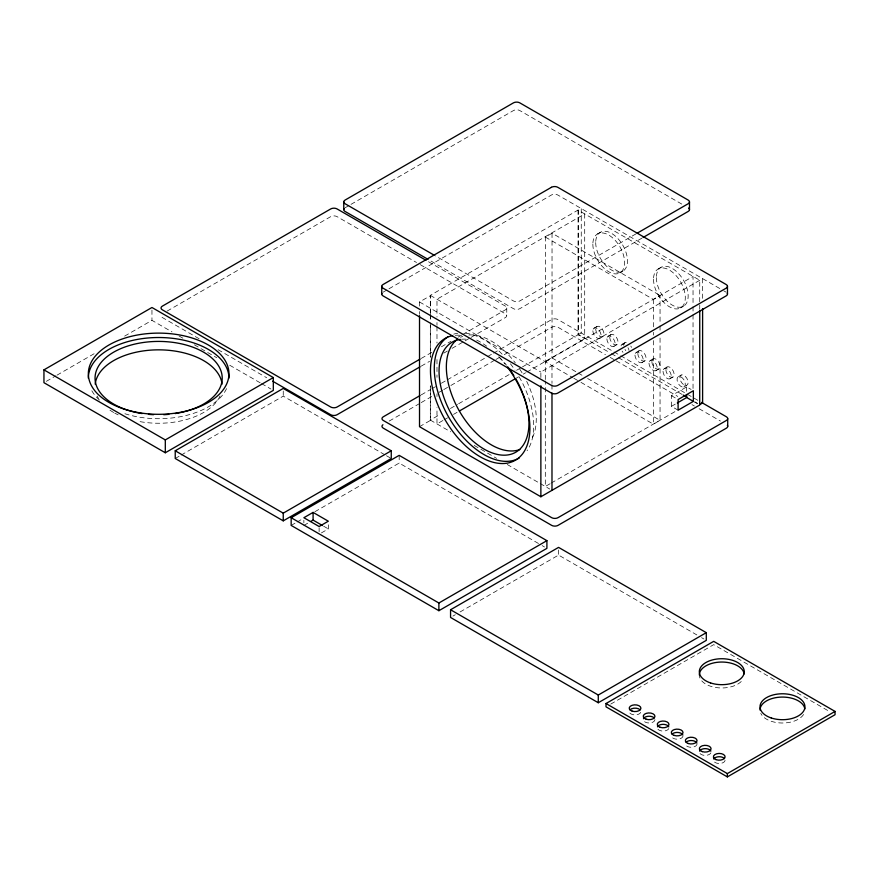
<?xml version="1.0" encoding="UTF-8"?>
<svg xmlns="http://www.w3.org/2000/svg" width="879" height="879" viewBox="0 0 879 879"><rect width="100%" height="100%" fill="white"/><g stroke="black" fill="none" stroke-linecap="round" stroke-linejoin="round"><path stroke-width="0.66" stroke-dasharray="4.39 3.3" d="M345.073 207.785L349.82 205.038M351.007 204.357L513.446 110.567A4.494 2.593 0 0 1 519.808 110.567L684.62 205.73M167.098 311.111L330.724 216.641A4.494 2.593 0 0 1 337.075 216.641L416.525 262.513M46.323 381.332L55.816 375.849M57.003 375.157L96.174 352.545M124.664 336.097L151.957 320.341L171.987 331.899M383.057 292.213L387.804 289.477M388.99 288.784L551.43 195.006A4.494 2.593 0 0 1 557.791 195.006L722.604 290.158M430.314 313.188L430.314 295.366L578.03 210.081L699.75 280.269L699.706 303.629M419.514 306.079L419.514 301.969L430.633 295.553L430.633 313.363M545.31 379.574L545.365 237.088L552.034 233.232L660.371 295.63M175.229 458.486L179.975 455.751M181.162 455.069L283.247 396.132L385.321 455.069M597.5 233.946L600.357 232.298M636 233.869L519.808 300.948A4.494 2.593 0 0 1 513.446 300.948L435.193 255.767M421.261 358.423L431.941 352.259M441.423 346.787L450.905 341.305M458.025 337.195L461.574 335.152M462.761 334.459L505.447 309.815A4.494 2.593 0 0 0 505.447 306.145L428.381 261.656M641.934 238.143L519.808 308.661A4.494 2.593 0 0 1 513.446 308.661L429.26 260.052M421.261 366.125L429.567 361.335M443.796 353.116L447.345 351.062M452.092 348.326L463.947 341.481M465.134 340.799L469.88 338.063M471.067 337.371L505.447 317.517A4.494 2.593 0 0 0 505.447 313.858L417.712 263.195M619.97 272.853L622.826 271.204M421.239 394.88L430.721 389.408M431.908 388.716L435.468 386.672M441.401 383.244L446.136 380.508M447.323 379.816L486.45 357.226M487.636 356.544L492.383 353.808M493.569 353.127L551.671 319.582A4.494 2.593 0 0 1 558.022 319.582L697.937 400.363M389.221 421.063L420.052 403.274M421.239 402.582L433.094 395.737M439.028 392.32L442.587 390.265M443.774 389.573L449.696 386.156M450.883 385.474L494.756 360.137M495.943 359.456L499.503 357.401M504.238 354.666L551.671 327.285A4.494 2.593 0 0 1 558.022 327.285L605.455 354.666M658.173 268.974L661.041 267.326M430.314 385.826L430.314 420.085L439.764 414.624M450.4 408.493L457.498 404.395M458.673 403.714L509.49 374.377M516.577 370.279L521.313 367.554M522.489 366.873L578.03 334.8L584.7 338.657L584.7 213.927L436.984 299.223L436.984 317.033M578.393 334.558L581.25 332.91L581.25 208.554L578.393 210.202L578.393 334.558L610.202 352.929M419.514 426.689L430.633 420.272L430.633 386.013M594.061 328.12L596.918 326.472M442.895 420.525L436.984 423.942L436.984 407.493M444.071 419.843L447.62 417.8M453.531 414.383L457.069 412.339M516.16 378.223L518.522 376.86M523.258 374.135L525.62 372.773M526.796 372.081L584.7 338.657M545.31 361.763L693.037 276.478L693.037 305.255M545.365 361.807L552.034 357.962L576.965 372.344M545.365 237.088L653.383 299.442L660.052 295.597L660.052 324.373M540.871 377.52L540.871 372.037L702.607 278.621L702.607 299.113M599.896 338.239L602.763 336.591M608.092 336.228L610.949 334.58M291.169 525.422L295.915 522.686M297.102 521.994L303.035 518.577M314.902 511.721L399.176 463.068L540.992 544.936M303.87 525.422L308.474 522.763M613.927 346.337L616.794 344.689M680.643 307.881L683.499 306.233M622.123 344.326L624.98 342.678M321.428 532.905L328.328 528.905L328.328 523.774M636.154 352.424L639.011 350.776M641.989 362.544L644.856 360.895M650.185 360.533L653.042 358.874M656.02 370.641L658.887 368.993M664.216 368.631L667.073 366.982M670.051 378.75L672.918 377.091M678.456 376.63L681.313 374.97M683.884 386.947A5.845 3.373 60 0 0 682.5 378.047A5.845 3.373 60 0 0 677.116 380.365A5.845 3.373 60 0 0 683.884 386.947L686.741 385.299A5.845 3.373 60 0 0 685.367 376.399A5.845 3.373 60 0 0 679.972 378.717A5.845 3.373 60 0 0 686.741 385.299M678.105 410.185L671.435 406.329L671.435 395.693L686.675 386.892L691.125 389.452M671.435 406.329L676.127 403.626M550.034 483.758L545.31 486.483L545.31 380.948M551.221 483.065L676.489 410.746M580.975 382.365L653.383 424.172L660.052 420.316L660.052 336.712M452.938 616.08L455.311 614.707M460.058 611.971L558.572 555.088L696.838 634.924M610.74 704.09L713.693 644.648L830.336 711.99M723.791 290.839L726.153 292.213M611.388 353.611L617.278 357.006M618.453 357.687L682.071 394.418M695.036 401.901L697.388 403.263M694.146 401.835L697.486 403.769M610.191 357.401L614.937 360.137M616.124 360.829L677.775 396.429M692.004 404.637L694.377 406.01M699.124 408.746L720.461 421.063M671.435 395.693L676.995 398.901M578.151 373.037L582.898 375.772M587.644 378.519L660.052 420.316M430.314 295.366L572.668 377.574M573.855 378.256L579.788 381.684M419.514 301.969L540.871 372.037M430.314 420.085L450.663 431.831M474.22 445.444L496.613 458.366M507.216 464.486L539.025 482.857M540.2 483.538L549.76 489.054M199.115 338.745L162.351 317.517A4.494 2.593 0 0 1 161.077 315.352M218.08 349.699L266.7 377.761M179.063 335.987L183.777 338.701M194.38 344.821L216.761 357.753M229.727 365.235L260.36 382.914M261.535 383.596L270.963 389.045M386.507 455.751L391.254 458.486M542.167 545.617L544.53 546.991M701.563 637.649L703.936 639.011M323.637 526.202L328.328 528.905M699.75 304.87L699.706 309.111M693.037 306.628L693.037 313.484M693.037 314.847L693.037 388.859M686.675 386.892L686.675 393.539M660.052 325.746L660.052 331.229M653.383 299.442L653.383 326.856M653.383 332.339L653.383 335.086M653.383 340.569L653.383 424.172M578.03 210.081L578.03 334.8M558.572 549.957L558.572 555.088M552.034 233.232L552.034 357.962M551.979 365.609L551.99 383.431M551.979 384.804L551.99 391.649M506.765 307.98L506.765 315.682M436.984 322.516L436.984 325.263M436.984 326.625L436.984 343.074M436.984 359.522L436.984 377.344M436.984 393.792L436.984 396.528M430.633 314.737L430.633 320.22M430.633 325.702L430.633 357.226M430.314 314.55L430.314 321.406M430.314 322.78L430.314 357.039M419.514 311.562L419.514 314.308M399.176 455.366L399.176 463.068M319.121 527.807L319.121 531.663M303.87 520.291L303.87 522.862M283.247 391.001L283.247 396.132M151.957 310.067L151.957 320.341M625.837 350.666A5.845 3.373 60 0 1 624.98 349.424M623.771 345.348A5.845 3.373 60 0 1 627.903 342.964M630.825 346.051A5.845 3.373 60 0 1 631.474 347.414M622.98 352.325A5.845 3.373 60 0 1 622.123 351.073M621.046 345.843A5.845 3.373 60 0 1 623.969 344.161M627.958 347.699A5.845 3.373 60 0 1 629.034 350.457M460.574 337.316A63.574 36.698 60 0 1 462.783 336.36M468.837 335.02A63.574 36.698 60 0 1 515.325 362.928M519.742 369.158A63.574 36.698 60 0 1 522.456 373.498M526.697 381.354A63.574 36.698 60 0 1 530.949 440.313M455.333 335.295A70.309 40.599 60 0 1 461.838 335.415M476.66 340.063A70.309 40.599 60 0 1 486.68 346.194M498.756 356.819A70.309 40.599 60 0 1 505.051 363.994M453.74 334.141A70.309 40.599 60 0 1 457.761 333.251M465.65 333.207A70.309 40.599 60 0 1 502.568 354.622M510.446 363.807A70.309 40.599 60 0 1 515.006 370.18M519.159 376.86A70.309 40.599 60 0 1 527.059 450.729M461.53 339.228A63.574 36.698 60 0 1 466.804 339.272M499.371 357.248A63.574 36.698 60 0 1 506.48 365.181M741.25 681.489A22.458 12.965 0 0 1 715.978 687.532A22.458 12.965 0 0 1 699.332 675.006M803.582 714.473A22.458 12.965 0 0 1 781.497 722.999A22.458 12.965 0 0 1 760.774 713.396M683.005 735.811A5.845 3.373 0 0 1 677.16 739.184A5.845 3.373 0 0 1 671.325 735.811M697.036 743.909A5.845 3.373 0 0 1 691.191 747.282A5.845 3.373 0 0 1 685.356 743.909M710.869 752.885A5.845 3.373 0 0 1 705.222 755.38A5.845 3.373 0 0 1 699.585 752.885M725.087 760.335A5.845 3.373 0 0 1 719.615 763.477A5.845 3.373 0 0 1 713.528 760.764M668.776 728.581A5.845 3.373 0 0 1 663.129 731.075A5.845 3.373 0 0 1 657.492 728.581M654.943 719.604A5.845 3.373 0 0 1 649.098 722.977A5.845 3.373 0 0 1 643.263 719.604M640.714 712.375A5.845 3.373 0 0 1 635.067 714.88A5.845 3.373 0 0 1 629.43 712.375M220.036 396.044A63.574 36.698 0 0 1 136.904 421.041M118.149 414.844A63.574 36.698 0 0 1 114.753 413.108M113.677 412.504A63.574 36.698 0 0 1 108.194 408.889M98.426 398.341A63.574 36.698 0 0 1 97.228 396.044M226.551 388.617A70.309 40.599 0 0 1 124.697 413.668M99.47 400.044A70.309 40.599 0 0 1 90.713 388.617M595.709 242.571A22.458 12.965 60 0 0 619.53 272.215A22.458 12.965 60 0 0 619.53 240.45A22.458 12.965 60 0 0 595.709 242.571M656.382 277.61A22.458 12.965 60 0 0 680.214 307.243A22.458 12.965 60 0 0 680.214 275.479A22.458 12.965 60 0 0 656.382 277.61M637.802 353.446A5.845 3.373 60 0 0 643.999 361.159A5.845 3.373 60 0 0 643.999 352.897A5.845 3.373 60 0 0 637.802 353.446M651.833 361.555A5.845 3.373 60 0 0 658.03 369.257A5.845 3.373 60 0 0 658.03 360.994A5.845 3.373 60 0 0 651.833 361.555M665.864 369.652A5.845 3.373 60 0 0 672.061 377.355A5.845 3.373 60 0 0 672.061 369.103A5.845 3.373 60 0 0 665.864 369.652M609.74 337.25A5.845 3.373 60 0 0 615.937 344.953A5.845 3.373 60 0 0 615.937 336.69A5.845 3.373 60 0 0 609.74 337.25M595.709 329.153A5.845 3.373 60 0 0 601.906 336.855A5.845 3.373 60 0 0 601.906 328.592A5.845 3.373 60 0 0 595.709 329.153M592.853 244.23A22.458 12.965 60 0 0 616.673 273.863A22.458 12.965 60 0 0 616.673 242.099A22.458 12.965 60 0 0 592.853 244.23M653.526 279.258A22.458 12.965 60 0 0 677.357 308.903A22.458 12.965 60 0 0 677.357 277.127A22.458 12.965 60 0 0 653.526 279.258M634.946 355.105A5.845 3.373 60 0 0 641.132 362.807A5.845 3.373 60 0 0 641.132 354.545A5.845 3.373 60 0 0 634.946 355.105M648.977 363.203A5.845 3.373 60 0 0 655.163 370.905A5.845 3.373 60 0 0 655.163 362.653A5.845 3.373 60 0 0 648.977 363.203M663.008 371.301A5.845 3.373 60 0 0 669.194 379.014A5.845 3.373 60 0 0 669.194 370.751A5.845 3.373 60 0 0 663.008 371.301M606.884 338.898A5.845 3.373 60 0 0 613.07 346.601A5.845 3.373 60 0 0 613.07 338.349A5.845 3.373 60 0 0 606.884 338.898M592.853 330.801A5.845 3.373 60 0 0 599.038 338.503A5.845 3.373 60 0 0 599.038 330.24A5.845 3.373 60 0 0 592.853 330.801"/><path stroke-width="1.32" d="M43.95 369.861L151.957 307.496L273.314 377.563L273.314 390.397L165.307 452.762L43.95 382.695L43.95 369.861L165.307 439.918L273.314 377.563M175.229 450.784L283.247 388.43L391.254 450.784L391.254 458.486L283.247 520.851L175.229 458.486L175.229 450.784L283.247 513.149L391.254 450.784M637.187 233.177L688.169 203.741A4.494 2.593 0 0 0 688.169 200.071L519.808 102.865A4.494 2.593 0 0 0 513.446 102.865L345.073 200.071A4.494 2.593 0 0 0 345.073 203.741L434.006 255.086M420.074 359.104L337.075 407.021A4.494 2.593 0 0 1 330.724 407.021L162.351 309.815A4.494 2.593 0 0 1 162.351 306.145L330.724 208.938A4.494 2.593 0 0 1 337.075 208.938L426.007 260.283M643.12 237.462L688.169 211.443A4.494 2.593 0 0 0 688.565 208.037M420.074 366.807L337.075 414.734A4.494 2.593 0 0 1 330.724 414.734L272.622 381.189M420.052 395.561L383.299 416.789A4.494 2.593 0 0 0 383.299 420.459L551.671 517.665A4.494 2.593 0 0 0 558.022 517.665L726.395 420.459A4.494 2.593 0 0 0 726.395 416.789L701.497 402.406M459.431 410.976L514.984 378.904M291.169 517.72L399.176 455.366L546.903 540.651L546.903 548.353L438.885 610.707L291.169 525.422L291.169 517.72L438.885 603.005L546.903 540.651M313.089 512.402L303.87 517.72L319.121 526.521L328.328 521.203L313.089 512.402L313.089 520.104L322.472 525.521M310.781 521.434L313.089 520.104M677.291 402.945L686.675 397.528L693.355 401.373L693.355 390.737L678.105 399.549L678.105 410.185L693.355 401.373M699.75 404.626L702.607 402.967L702.607 308.683M419.514 315.671L419.514 426.689L540.871 496.756L699.706 405.043L699.75 310.331M450.564 609.751L558.572 547.386L706.298 632.671L706.298 640.373L598.28 702.739L450.564 617.454L450.564 609.751L598.28 695.036L706.298 632.671M606.005 703.53L713.693 641.351L835.05 711.419L835.05 714.715L727.351 776.893L606.005 706.826L606.005 703.53L727.351 773.586L835.05 711.419M683.258 395.1L686.785 397.143M428.073 259.371L345.073 211.443A4.494 2.593 0 0 1 344.107 208.62M727.713 418.624L727.713 426.326M727.471 286.345L727.471 294.047M727.351 773.586L727.351 776.893M689.488 201.906L689.488 209.609M686.675 394.869L686.675 397.528M598.28 695.036L598.28 702.739M551.979 393.023L551.99 490.339M540.871 385.738L540.871 496.756M438.885 603.005L438.885 610.707M381.75 286.345L381.75 294.047M343.766 201.906L343.766 209.609M283.247 513.149L283.247 520.851M165.307 439.918L165.307 452.762M381.904 293.377A4.494 2.593 0 0 0 383.057 295.882L551.43 393.089A4.494 2.593 0 0 0 557.791 393.089L726.153 295.882A4.494 2.593 0 0 0 727.318 293.377M507.414 367.037A70.309 40.599 60 0 1 517.775 458.64A70.309 40.599 60 0 1 442.906 415.822A70.309 40.599 60 0 1 452.586 335.679M519.83 449.532A63.574 36.698 60 0 1 459.003 410.394A63.574 36.698 60 0 1 457.519 339.195M519.159 458.058A70.309 40.599 60 0 1 449.422 418.448A70.309 40.599 60 0 1 447.73 336.965M522.928 393.682A63.574 36.698 60 0 1 506.897 455.047A63.574 36.698 60 0 1 445.565 401.89A63.574 36.698 60 0 1 460.277 339.382M508.018 367.147A63.574 36.698 60 0 1 513.819 375.531M515.786 378.805A63.574 36.698 60 0 1 522.478 392.528M699.332 675.006A22.458 12.965 0 0 1 720.824 662.052A22.458 12.965 0 0 1 744.172 673.874M760.005 710.034A22.458 12.965 0 0 1 781.497 697.08A22.458 12.965 0 0 1 804.856 708.913M672.105 734.119A5.845 3.373 0 0 1 677.929 732.46A5.845 3.373 0 0 1 682.807 734.932M686.136 742.228A5.845 3.373 0 0 1 691.96 740.568A5.845 3.373 0 0 1 696.838 743.041M699.585 751.138A5.845 3.373 0 0 1 705.222 748.633A5.845 3.373 0 0 1 710.869 751.138M713.726 759.016A5.845 3.373 0 0 1 718.89 756.742A5.845 3.373 0 0 1 724.505 758.632M657.492 726.834A5.845 3.373 0 0 1 663.129 724.34A5.845 3.373 0 0 1 668.776 726.834M643.461 718.736A5.845 3.373 0 0 1 648.339 716.264A5.845 3.373 0 0 1 654.163 717.923M630.012 709.814A5.845 3.373 0 0 1 640.132 709.814M95.196 384.156A63.574 36.698 0 0 1 158.638 349.842A63.574 36.698 0 0 1 222.068 384.156M88.318 378.113A70.309 40.599 0 0 1 158.638 337.514A70.309 40.599 0 0 1 228.947 378.113M142.178 413.569A63.574 36.698 0 0 1 106.557 357.061A63.574 36.698 0 0 1 210.707 357.061A63.574 36.698 0 0 1 175.086 413.569M168.845 414.339A63.574 36.698 0 0 1 163.736 414.701M153.528 414.701A63.574 36.698 0 0 1 148.43 414.339M727.372 425.337A4.494 2.593 0 0 1 726.395 428.161L558.022 525.367A4.494 2.593 0 0 1 551.671 525.367L383.299 428.161A4.494 2.593 0 0 1 382.914 424.744M551.43 187.304L383.057 284.51A4.494 2.593 0 0 0 383.057 288.18L551.43 385.387A4.494 2.593 0 0 0 557.791 385.387L726.153 288.18A4.494 2.593 0 0 0 726.153 284.51L557.791 187.304A4.494 2.593 0 0 0 551.43 187.304M710.562 682.939A22.458 12.965 0 0 0 744.26 671.71A22.458 12.965 0 0 0 710.562 660.47A22.458 12.965 0 0 0 710.562 682.939M771.246 717.967A22.458 12.965 0 0 0 804.933 706.738A22.458 12.965 0 0 0 771.246 695.509A22.458 12.965 0 0 0 771.246 717.967M674.237 735.426A5.845 3.373 0 0 0 683.005 732.504A5.845 3.373 0 0 0 674.237 729.581A5.845 3.373 0 0 0 674.237 735.426M688.268 743.524A5.845 3.373 0 0 0 697.036 740.601A5.845 3.373 0 0 0 688.268 737.69A5.845 3.373 0 0 0 688.268 743.524M702.299 751.633A5.845 3.373 0 0 0 711.067 748.71A5.845 3.373 0 0 0 702.299 745.788A5.845 3.373 0 0 0 702.299 751.633M716 759.61A5.845 3.373 0 0 0 725.087 757.039A5.845 3.373 0 0 0 716.682 753.775A5.845 3.373 0 0 0 716 759.61M660.206 727.329A5.845 3.373 0 0 0 668.974 724.406A5.845 3.373 0 0 0 660.206 721.483A5.845 3.373 0 0 0 660.206 727.329M646.175 719.22A5.845 3.373 0 0 0 654.943 716.308A5.845 3.373 0 0 0 646.175 713.385A5.845 3.373 0 0 0 646.175 719.22M632.144 711.122A5.845 3.373 0 0 0 640.912 708.199A5.845 3.373 0 0 0 632.144 705.288A5.845 3.373 0 0 0 632.144 711.122M123.478 408.867A70.309 40.599 0 0 0 228.947 373.707A70.309 40.599 0 0 0 123.478 338.558A70.309 40.599 0 0 0 123.478 408.867"/></g></svg>
